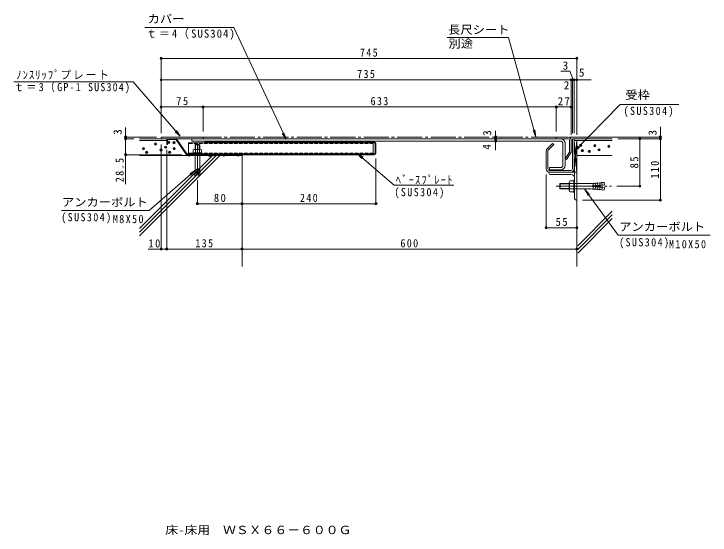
# Model space of a CAD drawing. Units: millimetres at full size, sheet at 1:5; some dimension numbers follow another scale. Extents: x -638 to 609, y -674 to 260.
import ezdxf
from ezdxf.enums import TextEntityAlignment as Align

# ---------------------------------------------------------------- set-up
doc = ezdxf.new("R2010")
doc.units = ezdxf.units.MM
doc.header["$LTSCALE"] = 5
doc.header["$PDMODE"] = 32
doc.header["$PDSIZE"] = 4
for name, pattern in [('CHAIN2', [12, 9, -1, 1, -1]), ('DASHED1', [1.8, 1.2, -0.6]), ('DASHED2', [3, 2, -1])]:
    doc.linetypes.add(name, pattern=pattern)
for name, color, linetype, lineweight in [('A-4', 2, 'Continuous', 9), ('A-5', 7, 'Continuous', 9), ('A-7', 5, 'Continuous', 5)]:
    doc.layers.add(name, color=color, linetype=linetype, lineweight=lineweight)
doc.layers.add('F-5_F-5ﾚｲﾔ', color=2, linetype='Continuous')
doc.styles.add('ＭＳ ゴシック', font='')
doc.styles.get('ＭＳ ゴシック').set_extended_font_data('MS Gothic')

msp = doc.modelspace()

# ---------------------------------------------------------------- linework, layer by layer
at = {"layer": 'A-4', "color": 7}
for p, q in [((-374.498, 181.459), (-374.498, 45.908)), ((370.502, 179.959), (-374.498, 179.959)), ((370.502, 181.459), (370.502, 42.908)), ((360.502, 141.676), (-374.498, 141.676)), ((360.502, 143.176), (360.502, 42.908)), ((362.502, 141.676), (360.502, 141.676)), ((362.502, 143.176), (362.502, 45.908)), ((365.502, 141.676), (362.502, 141.676)), ((365.502, 143.176), (365.502, 45.908)), ((396.004, 141.676), (365.502, 141.676)), ((-299.498, 93.004), (-374.498, 93.004)), ((-299.498, 94.504), (-299.498, 48.908)), ((333.502, 93.004), (-299.498, 93.004)), ((333.502, 94.504), (333.502, 48.908)), ((360.502, 93.004), (333.502, 93.004)), ((-438.273, 35.908), (-438.273, 56.046)), ((224.833, 35.908), (224.833, 50.384)), ((520.267, 38.908), (520.267, 57.621)), ((-439.773, 38.908), (-383.084, 38.908)), ((521.767, 38.908), (356.502, 38.908)), ((520.267, 38.908), (520.267, 35.908)), ((-439.773, 35.908), (-423.429, 35.908)), ((-438.273, 7.408), (-438.273, 35.908)), ((-374.498, -163.324), (-374.498, 25.908)), ((-295.498, 30.408), (-295.498, 31.908)), ((-255.498, 30.408), (-255.498, 31.908)), ((-42.498, 30.408), (-42.498, 31.908)), ((-2.498, 30.408), (-2.498, 31.908)), ((224.833, 15.53), (224.833, 35.908)), ((365.502, -24.092), (370.502, 32.908)), ((365.502, 32.908), (370.502, -24.092)), ((521.767, 35.908), (444.045, 35.908)), ((483.427, 35.908), (483.427, -49.092)), ((520.267, 35.908), (520.267, -74.092)), ((-364.498, -163.324), (-364.498, 15.908)), ((-439.773, 7.408), (-337.608, 7.408)), ((-438.273, 7.408), (-438.273, -45.296)), ((10.502, -81.97), (10.502, 0.408)), ((322.501, -21.092), (322.501, -19.592)), ((342.501, -21.092), (342.501, -19.592)), ((365.502, -18.092), (365.502, -24.092)), ((315.501, -124.993), (315.501, -27.892)), ((-309.498, -81.97), (-309.498, -38.387)), ((354.965, -49.092), (417.185, -49.092)), ((432.38, -49.092), (428.788, -49.092)), ((484.927, -49.092), (442.38, -49.092)), ((384.727, -54.768), (393.353, -63.814)), ((521.767, -74.092), (380.502, -74.092)), ((-229.498, -80.47), (-309.498, -80.47)), ((10.502, -80.47), (-229.498, -80.47)), ((370.502, -123.493), (315.501, -123.493)), ((-364.498, -161.824), (-397.857, -161.824)), ((-229.498, -161.824), (-364.498, -161.824)), ((-229.498, -161.824), (370.502, -161.824))]:
    msp.add_line(p, q, dxfattribs=at)
at = {"layer": 'A-4', "color": 6, "lineweight": 5}
for p, q in [((-373.084, 38.908), (-374.498, 37.494)), ((-374.498, 37.494), (-374.498, 35.908)), ((-373.084, 38.908), (-299.498, 38.908)), ((-299.498, 35.908), (-299.498, 38.908)), ((354.502, 38.908), (333.502, 38.908)), ((333.502, 38.908), (333.502, 35.908)), ((-299.498, 35.908), (-374.498, 35.908)), ((5.502, 28.908), (-325.526, 28.908)), ((354.502, 35.908), (333.502, 35.908)), ((357.502, 13.775), (357.502, 32.908)), ((360.502, 12.041), (360.502, 32.908)), ((-327.476, 8.908), (-327.608, 8.908)), ((357.039, 12.175), (349.502, 0.22)), ((349.502, 0.22), (352.039, -1.38)), ((360.502, 12.041), (352.039, -1.38))]:
    msp.add_line(p, q, dxfattribs=at)
at = {"layer": 'A-4', "linetype": 'CHAIN2'}
for p, q in [((333.502, 38.908), (-299.498, 38.908)), ((-309.498, 27.153), (-309.498, -28.387)), ((333.449, -49.092), (369.902, -49.092)), ((369.902, -49.092), (426.788, -49.092))]:
    msp.add_line(p, q, dxfattribs=at)
at = {"layer": 'A-4', "color": 5, "lineweight": 5}
for p, q in [((-364.498, 32.908), (-364.498, 25.908)), ((-362.998, 25.908), (-364.498, 25.908)), ((-362.998, 32.908), (-362.998, 25.908)), ((-348.856, 34.408), (-361.498, 34.408)), ((-330.066, 8.687), (-347.628, 33.769)), ((-328.389, 8.908), (-347.295, 35.908)), ((-9.498, 28.908), (-9.498, 30.408)), ((7.502, 30.408), (-9.498, 30.408)), ((7.502, 28.908), (5.502, 28.908)), ((9.002, 10.408), (9.002, 27.408)), ((10.502, 10.408), (10.502, 27.408)), ((-328.389, 8.908), (-222.498, 8.908)), ((-327.608, 7.408), (-229.498, 7.408)), ((7.502, 7.408), (-229.498, 7.408)), ((7.502, 8.908), (5.502, 8.908))]:
    msp.add_line(p, q, dxfattribs=at)
at = {"layer": 'A-4', "color": 6, "linetype": 'DASHED1', "lineweight": 5}
for p, q in [((5.502, 27.408), (-325.526, 27.408)), ((5.502, 10.408), (-325.526, 10.408))]:
    msp.add_line(p, q, dxfattribs=at)
at = {"layer": 'A-4', "color": 3}
for p, q in [((-319.498, 31.908), (-319.498, 35.908)), ((341.502, 35.908), (-319.498, 35.908)), ((341.502, 31.908), (-319.498, 31.908)), ((345.502, -11.653), (345.502, 27.908)), ((349.502, 27.908), (349.502, -11.69)), ((341.502, -15.592), (321.501, -15.592)), ((321.501, -15.592), (321.501, -19.592)), ((341.701, -19.592), (321.501, -19.592))]:
    msp.add_line(p, q, dxfattribs=at)
at = {"layer": 'A-4'}
for p, q in [((-312.822, 25.508), (-313.498, 24.832)), ((-306.175, 25.508), (-312.822, 25.508)), ((-312.822, 25.508), (-312.822, 17.008)), ((-306.175, 25.508), (-305.498, 24.832)), ((-306.175, 25.508), (-306.175, 17.008)), ((-316.998, 16.286), (-316.998, 10.508)), ((-303.875, 17.008), (-315.122, 17.008)), ((-313.245, 16.286), (-313.245, 10.508)), ((-305.751, 16.286), (-305.751, 10.508)), ((-305.498, 24.832), (-305.498, 17.008)), ((-301.998, 16.286), (-301.998, 10.508)), ((-317.498, 10.508), (-317.498, 8.908)), ((-301.498, 10.508), (-317.498, 10.508)), ((-301.498, 8.908), (-317.498, 8.908)), ((-313.498, 8.908), (-313.498, -15.449)), ((-305.498, 8.908), (-305.498, -15.449)), ((-301.498, 10.508), (-301.498, 8.908)), ((-313.783, -25.183), (-314.007, -23.155)), ((-310.421, -23.469), (-314.007, -23.155)), ((-313.609, -23.19), (-313.833, -21.163)), ((-310.247, -21.477), (-313.833, -21.163)), ((-313.435, -21.198), (-313.659, -19.171)), ((-310.073, -19.484), (-313.659, -19.171)), ((-309.898, -17.492), (-310.944, -29.446)), ((-309.098, -17.492), (-309.898, -17.492)), ((-309.098, -17.492), (-308.052, -29.446)), ((-308.924, -19.484), (-305.338, -19.171)), ((-308.75, -21.477), (-305.163, -21.163)), ((-308.575, -23.469), (-304.989, -23.155)), ((-305.562, -21.198), (-305.338, -19.171)), ((-305.387, -23.19), (-305.163, -21.163)), ((-305.213, -25.183), (-304.989, -23.155)), ((320.502, -25.092), (320.502, -24.092)), ((320.502, -24.092), (370.502, -24.092)), ((370.502, -74.092), (370.502, -24.092)), ((-314.356, -27.14), (-314.53, -29.132)), ((-314.53, -29.132), (-310.944, -29.446)), ((-310.77, -27.454), (-314.356, -27.14)), ((-313.958, -27.175), (-314.182, -25.148)), ((-310.595, -25.461), (-314.182, -25.148)), ((-308.401, -25.461), (-304.815, -25.148)), ((-308.227, -27.454), (-304.64, -27.14)), ((-304.466, -29.132), (-308.052, -29.446)), ((-305.039, -27.175), (-304.815, -25.148)), ((-304.64, -27.14), (-304.466, -29.132)), ((360.002, -28.092), (323.502, -28.092)), ((366.502, -34.592), (366.502, -71.092)), ((339.902, -44.904), (340.714, -44.092)), ((339.902, -53.28), (339.902, -44.904)), ((339.902, -44.904), (356.902, -44.904)), ((356.902, -56.438), (356.902, -41.746)), ((357.797, -39.292), (364.902, -39.292)), ((357.797, -44.199), (364.902, -44.199)), ((364.902, -38.092), (366.502, -38.092)), ((364.902, -60.092), (364.902, -38.092)), ((366.502, -44.092), (395.994, -44.092)), ((397.902, -49.592), (397.902, -48.592)), ((399.894, -48.418), (399.502, -43.935)), ((403.53, -44.084), (399.502, -43.935)), ((399.894, -49.766), (399.502, -54.249)), ((403.879, -48.069), (403.487, -43.586)), ((407.515, -43.736), (403.487, -43.586)), ((407.864, -47.72), (407.472, -43.237)), ((411.5, -43.387), (407.472, -43.237)), ((411.849, -47.372), (411.456, -42.889)), ((415.485, -43.038), (411.456, -42.889)), ((415.441, -42.54), (419.426, -42.192)), ((415.833, -47.023), (415.441, -42.54)), ((339.902, -53.28), (340.714, -54.092)), ((339.902, -53.28), (356.902, -53.28)), ((340.714, -54.092), (356.902, -54.092)), ((357.797, -53.984), (364.902, -53.984)), ((357.797, -58.892), (364.902, -58.892)), ((364.902, -60.092), (366.502, -60.092)), ((366.502, -54.092), (395.994, -54.092)), ((403.53, -54.1), (399.502, -54.249)), ((403.879, -50.115), (403.487, -54.598)), ((407.515, -54.448), (403.487, -54.598)), ((407.864, -50.463), (407.472, -54.946)), ((411.5, -54.797), (407.472, -54.946)), ((411.849, -50.812), (411.456, -55.295)), ((415.485, -55.145), (411.456, -55.295)), ((415.833, -51.161), (415.441, -55.644)), ((415.441, -55.644), (419.426, -55.992)), ((369.502, -74.092), (370.502, -74.092))]:
    msp.add_line(p, q, dxfattribs=at)
at = {"layer": 'A-4', "color": 4}
for p, q in [((-295.498, 28.908), (-295.498, 30.408)), ((317.258, 17.866), (326.915, 27.522)), ((319.316, 15.68), (329.037, 25.401)), ((326.915, 27.522), (329.037, 25.401)), ((365.502, 35.908), (365.502, -18.092)), ((315.501, 13.623), (315.501, 6.623)), ((318.501, 13.623), (318.501, 6.623)), ((315.501, 6.623), (315.501, -17.892)), ((318.501, 6.623), (318.501, -17.892)), ((359.502, -21.092), (321.701, -21.092))]:
    msp.add_line(p, q, dxfattribs=at)
at = {"layer": 'A-4', "linetype": 'DASHED2'}
msp.add_line((366.502, -60.092), (366.502, -7.959), dxfattribs=at)
at = {"layer": 'A-4', "color": 6, "lineweight": 5}
for points in [[(-325.526, 8.908), (-325.526, 8.969), (-325.526, 28.908)], [(5.502, 28.908), (5.502, 8.908), (-325.526, 8.908)]]:
    msp.add_lwpolyline(points, dxfattribs=at)
at = {"layer": 'A-4', "color": 4}
for points in [[(-12.498, 28.908), (-12.498, 30.408), (-295.498, 30.408)], [(365.502, 35.908), (362.502, 35.908), (362.502, -18.092)]]:
    msp.add_lwpolyline(points, dxfattribs=at)
at = {"layer": 'A-4'}
for points in [[(-305.498, 24.832), (-313.498, 24.832), (-313.498, 17.008)], [(340.714, -54.092), (340.714, -44.092), (356.902, -44.092)], [(397.902, -48.592), (419.818, -46.674), (419.426, -42.192)], [(397.902, -49.592), (419.818, -51.509), (419.426, -55.992)]]:
    msp.add_lwpolyline(points, dxfattribs=at)
at = {"layer": 'A-4', "color": 7}
msp.add_lwpolyline([(444.78, -137.004), (384.727, -54.768), (390.718, -65.738)], dxfattribs=at)
at = {"layer": 'A-4', "color": 6, "lineweight": 5}
for centre, radius, start, end in [((354.502, 32.908), 6, 0, 90), ((354.502, 32.908), 3, 0, 90), ((354.502, 13.775), 3, 327.76905, 0), ((354.502, 13.775), 6, 327.76905, 0)]:
    msp.add_arc(centre, radius, start, end, dxfattribs=at)
at = {"layer": 'A-4', "color": 5, "lineweight": 5}
for centre, radius, start, end in [((-361.498, 32.908), 3, 90, 180), ((-361.498, 32.908), 1.5, 90, 180), ((-348.856, 32.908), 3, 35, 90), ((-348.856, 32.908), 1.5, 35, 90), ((7.502, 27.408), 3, 0, 90), ((7.502, 27.408), 1.5, 0, 90), ((-327.608, 10.408), 3, 215, 270), ((-327.608, 10.408), 1.5, 215, 270), ((7.502, 10.408), 3, 270, 0), ((7.502, 10.408), 1.5, 270, 0)]:
    msp.add_arc(centre, radius, start, end, dxfattribs=at)
at = {"layer": 'A-4', "color": 3}
for centre, radius, start, end in [((341.502, 27.908), 8, 0, 90), ((341.502, 27.908), 4, 0, 90), ((341.502, -11.592), 4, 270, 0), ((341.502, -11.592), 8, 270, 0)]:
    msp.add_arc(centre, radius, start, end, dxfattribs=at)
at = {"layer": 'A-4'}
for centre, radius, start, end in [((-315.122, 14.208), 2.8, 47.92572, 132.07428), ((-309.498, 6.919), 10.089, 68.19786, 111.80214), ((-303.875, 14.208), 2.8, 47.92537, 132.07443), ((-335.682, -16.414), 22.195, 352.86598, 1.81982), ((-283.314, -16.414), 22.195, 178.18018, 187.13402), ((323.502, -25.092), 3, 180, 270), ((360.002, -34.592), 6.5, 0, 90), ((370.723, -49.092), 13.822, 159.26926, 200.73074), ((360.713, -41.746), 3.811, 139.92564, 220.07436), ((396.031, -5.702), 38.389, 269.94484, 275.18697), ((360.713, -56.438), 3.811, 139.92564, 220.07436), ((396.031, -92.481), 38.389, 84.81303, 90.05516), ((369.502, -71.092), 3, 180, 270)]:
    msp.add_arc(centre, radius, start, end, dxfattribs=at)
at = {"layer": 'A-4', "color": 4}
for centre, radius, start, end in [((321.501, 13.623), 6, 135, 180), ((321.501, 13.623), 3, 135, 180), ((321.701, -17.892), 6.2, 180, 270), ((321.701, -17.892), 3.2, 180, 270), ((359.502, -18.092), 6, 270, 0), ((359.502, -18.092), 3, 270, 0)]:
    msp.add_arc(centre, radius, start, end, dxfattribs=at)
at = {"layer": 'A-4', "color": 7}
for p in [(-374.498, 179.959), (370.502, 179.959), (-374.498, 141.676), (360.502, 141.676), (362.502, 141.676), (365.502, 141.676), (370.502, 141.676), (-374.498, 93.004), (-299.498, 93.004), (333.502, 93.004), (360.502, 93.004), (-438.273, 38.908), (-438.273, 35.908), (224.833, 38.908), (224.833, 35.908), (483.427, 35.908), (520.267, 38.908), (520.267, 35.908), (-384.745, 26.71), (224.833, 31.908), (377.544, 24.247), (402.675, 23.612), (-406.25, 18.419), (-400.42, 11.682), (-374.64, 15.828), (-366.609, 20.88), (-359.224, 11.553), (-351.192, 18.03), (380.118, 14.839), (392.649, 13.586), (410.194, 16.093), (427.738, 22.358), (-438.273, 7.408), (-324.635, 6.76), (-287.601, 6.432), (-283.7, 6.724), (-262.103, 6.782), (-236.605, 6.549), (483.427, -49.092), (520.267, -74.092), (-309.498, -80.47), (-229.498, -80.47), (10.502, -80.47), (315.501, -123.493), (370.502, -123.493), (-374.498, -161.824), (-364.498, -161.824), (-229.498, -161.824), (370.502, -161.824)]:
    msp.add_point(p, dxfattribs=at)
at = {"layer": 'A-4', "color": 5}
for p in [(-360.908, 29.689), (-351.581, 28.912)]:
    msp.add_point(p, dxfattribs=at)
at = {"layer": 'A-5'}
for p, q in [((-244.45, 235.288), (-403.819, 235.288)), ((247.721, 217.294), (138.073, 217.294)), ((358.12, 157.238), (341.738, 157.238)), ((358.12, 157.238), (364.15, 141.948)), ((-424.458, 138.09), (-638.419, 138.09)), ((553.026, 97.595), (448.225, 97.595)), ((296.865, 39.531), (291.991, 51.041)), ((-340.248, 40.337), (-349.573, 48.662)), ((-150.694, 34.97), (-157.425, 45.503)), ((365.339, 12.52), (372.819, 22.536)), ((-23.202, 9.65), (-12.73, 2.823)), ((-312.951, -20.069), (-321.224, -29.439)), ((149.883, -47.372), (43.323, -47.372)), ((-396.118, -92.51), (-552.927, -92.51)), ((609.264, -137.004), (444.78, -137.004))]:
    msp.add_line(p, q, dxfattribs=at)
for points in [[(-244.45, 235.288), (-150.694, 34.97), (-154.47, 46.886)], [(247.721, 217.294), (296.865, 39.531), (295.136, 51.911)], [(-424.458, 138.09), (-340.248, 40.337), (-347.101, 50.791)], [(448.225, 97.595), (365.339, 12.52), (375.156, 20.258)], [(43.323, -47.372), (-23.202, 9.65), (-14.854, 0.346)], [(-396.118, -92.51), (-312.951, -20.069), (-323.367, -26.979)]]:
    msp.add_lwpolyline(points, dxfattribs=at)
at = {"layer": 'A-7'}
for p, q in [((-369.498, 35.908), (-413.429, 35.908)), ((-364.498, 32.908), (-413.429, 32.908)), ((-364.498, 32.908), (-364.498, 35.908)), ((364.502, 35.908), (434.045, 35.908)), ((365.502, 32.908), (434.045, 32.908)), ((370.502, 5.908), (370.502, 32.908)), ((-413.429, 5.908), (-229.498, 5.908)), ((-282.683, 5.908), (-413.429, -124.838)), ((-269.578, 5.908), (-413.429, -137.943)), ((-276.13, 5.908), (-413.429, -131.39)), ((-229.498, 7.408), (-229.498, -193.298)), ((370.502, 5.908), (370.502, -193.298)), ((370.502, 5.908), (434.045, 5.908)), ((434.045, -93.915), (372.16, -155.8)), ((434.045, -100.467), (372.16, -162.352)), ((434.045, -107.02), (372.16, -168.904))]:
    msp.add_line(p, q, dxfattribs=at)

# ---------------------------------------------------------------- texts
at = {"layer": 'A-4', "style": 'ＭＳ ゴシック'}
for s, p in [('3', (345.049, 155.599)), ('5', (374.127, 142.903)), ('2', (347.097, 120.173))]:
    msp.add_text(s, height=14.66, dxfattribs=at).set_placement(p, align=Align.BOTTOM_LEFT)
for s, p in [('3', (-440.958, 43.006)), ('3', (517.794, 41.791)), ('3', (221.408, 41.186)), ('4', (220.783, 16.28))]:
    msp.add_text(s, height=14.66, rotation=90, dxfattribs=at).set_placement(p, align=Align.BOTTOM_LEFT)
at = {"layer": 'A-4', "char_height": 14.66, "attachment_point": 7, "style": 'ＭＳ ゴシック'}
for s, insert in [('\\T1.27;\\W0.9;745', (-18.248, 182.959)), ('\\T1.27;\\W0.9;735', (-23.248, 144.676)), ('\\T1.27;\\W0.95;75', (-347.623, 96.004)), ('\\T1.27;\\W0.9;633', (0.752, 96.004)), ('\\T1.27;\\W0.95;27', (336.377, 96.004)), ('\\T1.27;\\W0.95;80', (-280.123, -77.47)), ('\\T1.27;\\W0.9;240', (-125.748, -77.47)), ('\\T1.27;\\W0.95;55', (332.376, -120.493)), ('\\T1.27;\\W0.95;10', (-397.46, -159.097)), ('\\T1.27;\\W0.9;135', (-313.248, -158.824)), ('\\T1.27;\\W0.9;600', (54.252, -158.824))]:
    msp.add_mtext(s, dxfattribs=dict(at, insert=insert))
at = {"layer": 'A-4', "char_height": 14.66, "attachment_point": 7, "rotation": 90, "style": 'ＭＳ ゴシック'}
for s, insert in [('\\T1.28;\\W0.9;28.5', (-441.456, -41.937)), ('\\T1.27;\\W0.95;85', (480.954, -17.217)), ('\\T1.27;\\W0.9;110', (517.794, -35.342))]:
    msp.add_mtext(s, dxfattribs=dict(at, insert=insert))
at = {"layer": 'A-5', "color": 2, "style": 'ＭＳ ゴシック', "width": 1.1}
for s, p in [('カバー', (-398.786, 238.977)), ('長尺シート', (139.734, 219.647)), ('別途', (140.372, 194.719)), ('受枠', (457.358, 102.684)), ('アンカーボルト', (-552.371, -89.593)), ('アンカーボルト', (446.419, -133.648))]:
    msp.add_text(s, height=14.66, dxfattribs=at).set_placement(p, align=Align.BOTTOM_LEFT)
at = {"layer": 'A-5', "color": 2, "char_height": 14.66, "attachment_point": 7, "style": 'ＭＳ ゴシック'}
for s, insert in [('\\T1.21;\\W0.95;ｔ＝4（SUS304)', (-401.237, 213.248)), ('\\T1.19;\\W0.95;ﾉﾝｽﾘｯﾌﾟプレート', (-634.104, 141.814)), ('\\T1.23;\\W0.9;ｔ＝3（GP-1\\~SUS304)', (-638.254, 117.402)), ('\\T1.28;\\W0.9;(SUS304)', (454.234, 74.772)), ('\\T1.28;\\W0.9;ﾍﾞｰｽﾌﾟﾚｰﾄ', (46.146, -45.805)), ('\\T1.28;\\W0.9;(SUS304)', (43.559, -70.887)), ('\\T1.28;\\W0.9;(SUS304)', (-553.591, -115.85)), ('\\T1.28;\\W0.9;M8X50', (-461.106, -115.522)), ('\\T1.28;\\W0.9;(SUS304)', (446.243, -160.764)), ('\\T1.28;\\W0.9;M10X50', (535.588, -160.521))]:
    msp.add_mtext(s, dxfattribs=dict(at, insert=insert))
at = {"layer": 'F-5_F-5ﾚｲﾔ', "style": 'ＭＳ ゴシック', "width": 1.15}
msp.add_text('床-床用\u3000ＷＳＸ６６－６００Ｇ', height=14.66, dxfattribs=at).set_placement((-367.057, -677.168), align=Align.BOTTOM_LEFT)

doc.saveas('drawing.dxf')
